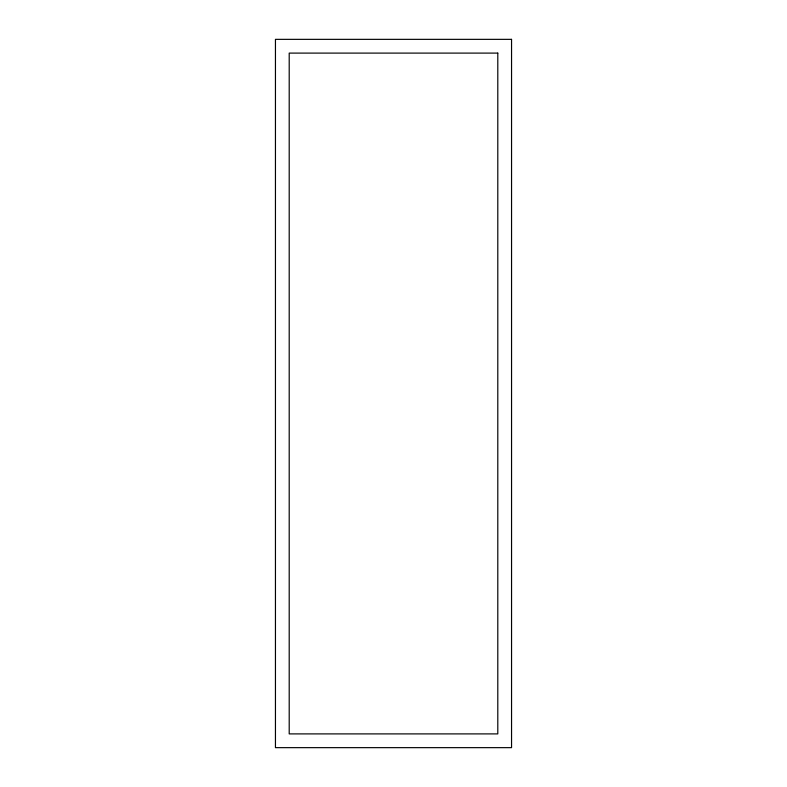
<?xml version="1.0" encoding="UTF-8"?>
<svg xmlns="http://www.w3.org/2000/svg" width="787" height="787" viewBox="0 0 787 787"><rect width="100%" height="100%" fill="white"/><g stroke="black" fill="none" stroke-linecap="round" stroke-linejoin="round"><path stroke-width="1.18" d="M511.55 39.35L275.45 39.35L275.45 747.65L511.55 747.65L511.55 39.35M497.797 53.103L289.203 53.103L289.203 733.897L497.797 733.897L497.797 53.103"/></g></svg>
